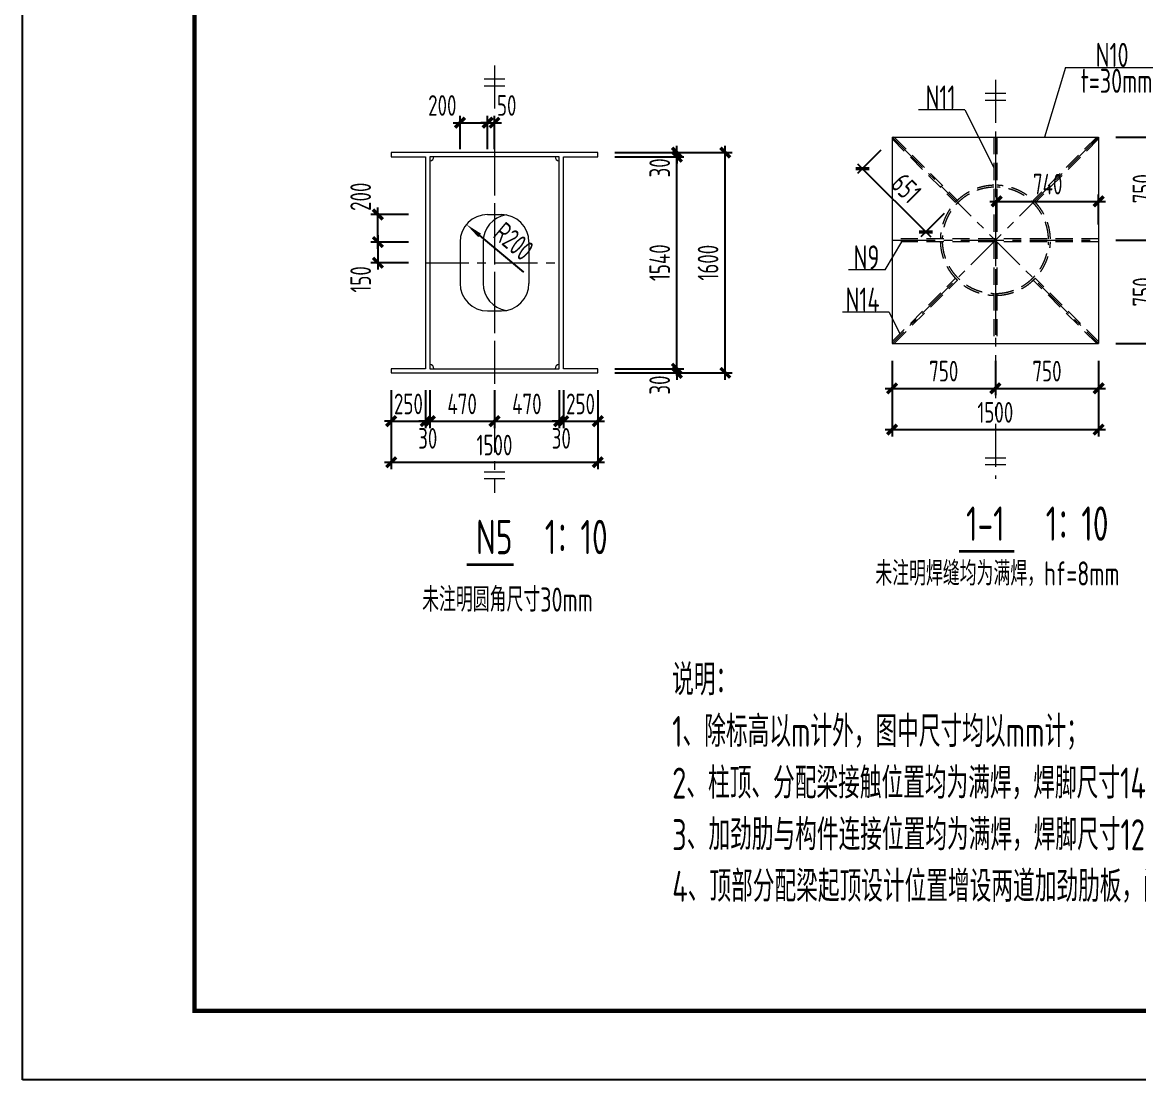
# Model space of a CAD drawing. Extents: x -2876908 to 633791, y -1383861 to 872234.
# Drawn here: x 160740 to 241817, y -847433 to -770633 of the extents above; entities that cross this region are included whole.
import ezdxf
from ezdxf.enums import TextEntityAlignment as Align

# ---------------------------------------------------------------- set-up
doc = ezdxf.new("R2010")
doc.units = 0
doc.header["$LTSCALE"] = 5
doc.header["$MEASUREMENT"] = 0
doc.linetypes.add('CENTER', pattern=[2, 1.25, -0.25, 0.25, -0.25])
doc.linetypes.add('DASHED', pattern=[0.75, 0.5, -0.25])
doc.layers.get('0').update_dxf_attribs({"linetype": 'CONTINUOUS', "lineweight": 25})
doc.layers.get('DEFPOINTS').update_dxf_attribs({"color": 35, "linetype": 'CONTINUOUS', "lineweight": 13})
for name, color, linetype, lineweight in [('1粗实线', 1, 'CONTINUOUS', 30), ('3中心线', 6, 'CENTER', 18), ('4虚线', 2, 'DASHED', 18), ('5标注', 3, 'CONTINUOUS', 15), ('6文本', 7, 'CONTINUOUS', 15), ('8轮廓线', 4, 'CONTINUOUS', 15), ('DIM', 3, 'CONTINUOUS', 0), ('HFZT', 5, 'CONTINUOUS', 15), ('THIN', 7, 'CONTINUOUS', 0)]:
    doc.layers.add(name, color=color, linetype=linetype, lineweight=lineweight)
doc.layers.add('M_Dim', color=3, linetype='CONTINUOUS')
doc.styles.add('TSSD_Dimension', font='tssdeng.shx', dxfattribs={"width": 0.7, "bigfont": 'hztxt.shx'})
doc.styles.add('TSSD_NORM', font='tssdeng.shx', dxfattribs={"width": 0.7, "bigfont": 'hztxt.shx'})
doc.dimstyles.new('TSAN_100_100', dxfattribs={"dimtxt": 300, "dimasz": 100, "dimexe": 100, "dimexo": 250, "dimgap": 100, "dimtad": 2, "dimzin": 0, "dimdsep": 46, "dimtxsty": 'TSSD_Dimension', "dimblk": 'CLOSEDBLANK', "dimblk1": 'CLOSEDBLANK', "dimblk2": 'CLOSEDBLANK', "dimcen": 0, "dimdle": 100, "dimclrt": 7, "dimadec": 0, "dimazin": 0, "dimtfac": 1, "dimtdec": 0, "dimtix": 1, "dimtmove": 2, "dimatfit": 3, "dimldrblk": 'CLOSEDBLANK', "dimfxl": 1, "dimtolj": 1, "dimtzin": 0, "dimarcsym": 0})
doc.dimstyles.new('TSSD_100_100', dxfattribs={"dimtxt": 300, "dimasz": 100, "dimexe": 100, "dimexo": 250, "dimgap": 100, "dimtad": 1, "dimdec": 0, "dimzin": 0, "dimdsep": 46, "dimtxsty": 'TSSD_Dimension', "dimblk": 'ARCHTICK', "dimblk1": 'ARCHTICK', "dimblk2": 'ARCHTICK', "dimcen": 0, "dimdle": 100, "dimclrt": 7, "dimadec": 0, "dimazin": 0, "dimtfac": 1, "dimtdec": 0, "dimtix": 1, "dimtmove": 2, "dimatfit": 3, "dimfxl": 1, "dimtolj": 1, "dimtzin": 0, "dimarcsym": 0})

# ---------------------------------------------------------------- blocks, each defined once
blk = doc.blocks.new('施工设计图框')
at = {"color": 7, "linetype": 'Continuous'}
blk.add_lwpolyline([(-395.5, -13.5), (-395.5, 283.5), (24.5, 283.5), (24.5, -13.5), (-395.5, -13.5)], dxfattribs=at)
at = {"layer": '1粗实线', "color": 7, "linetype": 'Continuous', "const_width": 0.6}
blk.add_lwpolyline([(-370.5, -3.5), (-370.5, 273.5), (14.5, 273.5), (14.5, -3.5), (-370.5, -3.5)], dxfattribs=at)
at = {"layer": 'HFZT', "color": 2, "style": 'TSSD_NORM', "width": 0.7}
for tag, height, p in [('比例尺', 2.5, (7.25, 17.5)), ('日期', 2.5, (7.25, 3.5)), ('图号', 2.5, (-20.49, 3.5)), ('图名', 4, (-76.24, 0.75))]:
    blk.add_attdef(tag, text='', height=height, dxfattribs=at).set_placement(p, align=Align.MIDDLE)
blk = doc.blocks.new('_ArchTick')
at = {"color": 0, "linetype": 'ByBlock', "const_width": 0.5}
blk.add_lwpolyline([(-0.71, -0.71), (0.71, 0.71)], dxfattribs=at)
blk = doc.blocks.new('*D1054')
at = {"layer": 'DEFPOINTS', "color": 0, "transparency": 16777216}
for p in [(223909, -793965), (231409, -793965), (231409, -797220)]:
    blk.add_point(p, dxfattribs=at)
at = {"layer": 'DIM', "color": 0, "lineweight": -2, "transparency": 16777216}
for p, q in [((223909, -795215), (223909, -797720)), ((231409, -795215), (231409, -797720)), ((223409, -797220), (231909, -797220))]:
    blk.add_line(p, q, dxfattribs=at)
at = {"layer": 'DIM', "color": 0, "lineweight": -2, "transparency": 16777216, "xscale": 500, "yscale": 500, "zscale": 500, "rotation": 180}
blk.add_blockref('_ArchTick', (223909, -797220), dxfattribs=at)
at = {"layer": 'DIM', "color": 0, "lineweight": -2, "transparency": 16777216, "xscale": 500, "yscale": 500, "zscale": 500}
blk.add_blockref('_ArchTick', (231409, -797220), dxfattribs=at)
at = {"layer": 'DIM', "color": 7, "transparency": 16777216, "insert": (227659, -795970), "char_height": 1500, "attachment_point": 5, "style": 'TSSD_Dimension'}
blk.add_mtext('\\A1;750', dxfattribs=at)
blk = doc.blocks.new('*D1055')
at = {"layer": 'DEFPOINTS', "color": 0, "transparency": 16777216}
for p in [(231409, -793965), (238909, -793965), (238909, -797220)]:
    blk.add_point(p, dxfattribs=at)
at = {"layer": 'DIM', "color": 0, "lineweight": -2, "transparency": 16777216}
for p, q in [((231409, -795215), (231409, -797720)), ((238909, -795215), (238909, -797720)), ((230909, -797220), (239409, -797220))]:
    blk.add_line(p, q, dxfattribs=at)
at = {"layer": 'DIM', "color": 0, "lineweight": -2, "transparency": 16777216, "xscale": 500, "yscale": 500, "zscale": 500, "rotation": 180}
blk.add_blockref('_ArchTick', (231409, -797220), dxfattribs=at)
at = {"layer": 'DIM', "color": 0, "lineweight": -2, "transparency": 16777216, "xscale": 500, "yscale": 500, "zscale": 500}
blk.add_blockref('_ArchTick', (238909, -797220), dxfattribs=at)
at = {"layer": 'DIM', "color": 7, "transparency": 16777216, "insert": (235159, -795970), "char_height": 1500, "attachment_point": 5, "style": 'TSSD_Dimension'}
blk.add_mtext('\\A1;750', dxfattribs=at)
blk = doc.blocks.new('*D1056')
at = {"layer": 'DEFPOINTS', "color": 0, "transparency": 16777216}
for p in [(223909, -793965), (238909, -793965), (238909, -800214)]:
    blk.add_point(p, dxfattribs=at)
at = {"layer": 'DIM', "color": 0, "lineweight": -2, "transparency": 16777216}
for p, q in [((223909, -795215), (223909, -800714)), ((238909, -795215), (238909, -800714)), ((223409, -800214), (239409, -800214))]:
    blk.add_line(p, q, dxfattribs=at)
at = {"layer": 'DIM', "color": 0, "lineweight": -2, "transparency": 16777216, "xscale": 500, "yscale": 500, "zscale": 500, "rotation": 180}
blk.add_blockref('_ArchTick', (223909, -800214), dxfattribs=at)
at = {"layer": 'DIM', "color": 0, "lineweight": -2, "transparency": 16777216, "xscale": 500, "yscale": 500, "zscale": 500}
blk.add_blockref('_ArchTick', (238909, -800214), dxfattribs=at)
at = {"layer": 'DIM', "color": 7, "transparency": 16777216, "insert": (231409, -798964), "char_height": 1500, "attachment_point": 5, "style": 'TSSD_Dimension'}
blk.add_mtext('\\A1;1500', dxfattribs=at)
blk = doc.blocks.new('*D1057')
at = {"layer": 'DEFPOINTS', "color": 0, "transparency": 16777216}
for p in [(238909, -786465), (243379, -786465), (238909, -793965)]:
    blk.add_point(p, dxfattribs=at)
at = {"layer": 'DIM', "color": 0, "lineweight": -2, "transparency": 16777216}
for p, q in [((243379, -794465), (243379, -785965)), ((240159, -786465), (243879, -786465)), ((240159, -793965), (243879, -793965))]:
    blk.add_line(p, q, dxfattribs=at)
at = {"layer": 'DIM', "color": 0, "lineweight": -2, "transparency": 16777216, "xscale": 500, "yscale": 500, "zscale": 500}
for p, rotation in [((243379, -786465), 90), ((243379, -793965), 270)]:
    blk.add_blockref('_ArchTick', p, dxfattribs=dict(at, rotation=rotation))
at = {"layer": 'DIM', "color": 7, "transparency": 16777216, "insert": (242129, -790215), "char_height": 1500, "attachment_point": 5, "rotation": 90, "style": 'TSSD_Dimension'}
blk.add_mtext('\\A1;750', dxfattribs=at)
blk = doc.blocks.new('*D1058')
at = {"layer": 'DEFPOINTS', "color": 0, "transparency": 16777216}
for p in [(238909, -778965), (243379, -778965), (238909, -786465)]:
    blk.add_point(p, dxfattribs=at)
at = {"layer": 'DIM', "color": 0, "lineweight": -2, "transparency": 16777216}
for p, q in [((240159, -778965), (243879, -778965)), ((243379, -786965), (243379, -778465)), ((240159, -786465), (243879, -786465))]:
    blk.add_line(p, q, dxfattribs=at)
at = {"layer": 'DIM', "color": 0, "lineweight": -2, "transparency": 16777216, "xscale": 500, "yscale": 500, "zscale": 500}
for p, rotation in [((243379, -778965), 90), ((243379, -786465), 270)]:
    blk.add_blockref('_ArchTick', p, dxfattribs=dict(at, rotation=rotation))
at = {"layer": 'DIM', "color": 7, "transparency": 16777216, "insert": (242129, -782715), "char_height": 1500, "attachment_point": 5, "rotation": 90, "style": 'TSSD_Dimension'}
blk.add_mtext('\\A1;750', dxfattribs=at)
blk = doc.blocks.new('*D1059')
at = {"layer": 'DEFPOINTS', "color": 0, "transparency": 16777216}
for p in [(238909, -778965), (247268, -778965), (238909, -793965)]:
    blk.add_point(p, dxfattribs=at)
at = {"layer": 'DIM', "color": 0, "lineweight": -2, "transparency": 16777216}
for p, q in [((240159, -778965), (247768, -778965)), ((247268, -794465), (247268, -778465)), ((240159, -793965), (247768, -793965))]:
    blk.add_line(p, q, dxfattribs=at)
at = {"layer": 'DIM', "color": 0, "lineweight": -2, "transparency": 16777216, "xscale": 500, "yscale": 500, "zscale": 500}
for p, rotation in [((247268, -778965), 90), ((247268, -793965), 270)]:
    blk.add_blockref('_ArchTick', p, dxfattribs=dict(at, rotation=rotation))
at = {"layer": 'DIM', "color": 7, "transparency": 16777216, "insert": (246018, -786465), "char_height": 1500, "attachment_point": 5, "rotation": 90, "style": 'TSSD_Dimension'}
blk.add_mtext('\\A1;1500', dxfattribs=at)
blk = doc.blocks.new('*D1060')
at = {"layer": 'DEFPOINTS', "color": 0, "transparency": 16777216}
for p in [(223980, -779036), (228581, -783637), (226360, -785858)]:
    blk.add_point(p, dxfattribs=at)
at = {"layer": 'DIM', "color": 0, "lineweight": -2, "transparency": 16777216}
for p, q in [((223096, -779920), (221405, -781611)), ((221405, -780904), (226713, -786212)), ((227697, -784521), (226006, -786212))]:
    blk.add_line(p, q, dxfattribs=at)
at = {"layer": 'DIM', "color": 0, "lineweight": -2, "transparency": 16777216, "xscale": 500, "yscale": 500, "zscale": 500}
for p, rotation in [((221759, -781257), 134.9999999999993), ((226360, -785858), 314.9999999999993)]:
    blk.add_blockref('_ArchTick', p, dxfattribs=dict(at, rotation=rotation))
at = {"layer": 'DIM', "color": 7, "transparency": 16777216, "insert": (224943, -782674), "char_height": 1500, "attachment_point": 5, "rotation": 315, "style": 'TSSD_Dimension'}
blk.add_mtext('\\A1;651', dxfattribs=at)
blk = doc.blocks.new('*D1080')
at = {"layer": 'DEFPOINTS', "color": 0, "transparency": 16777216}
for p in [(238909, -783636), (231509, -786565), (238909, -786565)]:
    blk.add_point(p, dxfattribs=at)
at = {"layer": 'DIM', "color": 0, "lineweight": -2, "transparency": 16777216}
for p, q in [((231509, -785315), (231509, -783136)), ((238909, -785315), (238909, -783136)), ((231009, -783636), (239409, -783636))]:
    blk.add_line(p, q, dxfattribs=at)
at = {"layer": 'DIM', "color": 0, "lineweight": -2, "transparency": 16777216, "xscale": 500, "yscale": 500, "zscale": 500, "rotation": 180}
blk.add_blockref('_ArchTick', (231509, -783636), dxfattribs=at)
at = {"layer": 'DIM', "color": 0, "lineweight": -2, "transparency": 16777216, "xscale": 500, "yscale": 500, "zscale": 500}
blk.add_blockref('_ArchTick', (238909, -783636), dxfattribs=at)
at = {"layer": 'DIM', "color": 7, "transparency": 16777216, "insert": (235209, -782386), "char_height": 1500, "attachment_point": 5, "style": 'TSSD_Dimension'}
blk.add_mtext('\\A1;740', dxfattribs=at)
blk = doc.blocks.new('*D1112')
at = {"layer": 'DEFPOINTS', "color": 0, "transparency": 16777216}
for p in [(186562, -784593), (190033, -784593), (190033, -786593)]:
    blk.add_point(p, dxfattribs=at)
at = {"layer": 'DIM', "color": 0, "lineweight": -2, "transparency": 16777216}
for p, q in [((188783, -784593), (186062, -784593)), ((186562, -787093), (186562, -784093)), ((188783, -786593), (186062, -786593))]:
    blk.add_line(p, q, dxfattribs=at)
at = {"layer": 'DIM', "color": 0, "lineweight": -2, "transparency": 16777216, "xscale": 500, "yscale": 500, "zscale": 500}
for p, rotation in [((186562, -784593), 90), ((186562, -786593), 270)]:
    blk.add_blockref('_ArchTick', p, dxfattribs=dict(at, rotation=rotation))
at = {"layer": 'DIM', "color": 7, "transparency": 16777216, "insert": (185312, -783303), "char_height": 1500, "attachment_point": 5, "rotation": 90, "style": 'TSSD_Dimension'}
blk.add_mtext('\\A1;200', dxfattribs=at)
blk = doc.blocks.new('*D1113')
at = {"layer": 'DEFPOINTS', "color": 0, "transparency": 16777216}
for p in [(190033, -786593), (186562, -788093), (190033, -788093)]:
    blk.add_point(p, dxfattribs=at)
at = {"layer": 'DIM', "color": 0, "lineweight": -2, "transparency": 16777216}
for p, q in [((186562, -786093), (186562, -788593)), ((188783, -786593), (186062, -786593)), ((188783, -788093), (186062, -788093))]:
    blk.add_line(p, q, dxfattribs=at)
at = {"layer": 'DIM', "color": 0, "lineweight": -2, "transparency": 16777216, "xscale": 500, "yscale": 500, "zscale": 500}
for p, rotation in [((186562, -786593), 90), ((186562, -788093), 270)]:
    blk.add_blockref('_ArchTick', p, dxfattribs=dict(at, rotation=rotation))
at = {"layer": 'DIM', "color": 7, "transparency": 16777216, "insert": (185312, -789303), "char_height": 1500, "attachment_point": 5, "rotation": 90, "style": 'TSSD_Dimension'}
blk.add_mtext('\\A1;150', dxfattribs=at)
blk = doc.blocks.new('*D1114')
at = {"layer": 'DEFPOINTS', "color": 0, "transparency": 16777216}
for p in [(194533, -777922), (192533, -781093), (194533, -781093)]:
    blk.add_point(p, dxfattribs=at)
at = {"layer": 'DIM', "color": 0, "lineweight": -2, "transparency": 16777216}
for p, q in [((192533, -779843), (192533, -777422)), ((194533, -779843), (194533, -777422)), ((192033, -777922), (195033, -777922))]:
    blk.add_line(p, q, dxfattribs=at)
at = {"layer": 'DIM', "color": 0, "lineweight": -2, "transparency": 16777216, "xscale": 500, "yscale": 500, "zscale": 500, "rotation": 180}
blk.add_blockref('_ArchTick', (192533, -777922), dxfattribs=at)
at = {"layer": 'DIM', "color": 0, "lineweight": -2, "transparency": 16777216, "xscale": 500, "yscale": 500, "zscale": 500}
blk.add_blockref('_ArchTick', (194533, -777922), dxfattribs=at)
at = {"layer": 'DIM', "color": 7, "transparency": 16777216, "insert": (191243, -776672), "char_height": 1500, "attachment_point": 5, "style": 'TSSD_Dimension'}
blk.add_mtext('\\A1;200', dxfattribs=at)
blk = doc.blocks.new('*D1115')
at = {"layer": 'DEFPOINTS', "color": 0, "transparency": 16777216}
for p in [(195033, -777922), (194533, -781093), (195033, -781093)]:
    blk.add_point(p, dxfattribs=at)
at = {"layer": 'DIM', "color": 0, "lineweight": -2, "transparency": 16777216}
for p, q in [((194533, -779843), (194533, -777422)), ((195033, -779843), (195033, -777422)), ((194533, -777922), (194033, -777922)), ((194533, -777922), (195033, -777922)), ((195033, -777922), (195533, -777922))]:
    blk.add_line(p, q, dxfattribs=at)
at = {"layer": 'DIM', "color": 0, "lineweight": -2, "transparency": 16777216, "xscale": 500, "yscale": 500, "zscale": 500}
blk.add_blockref('_ArchTick', (194533, -777922), dxfattribs=at)
at = {"layer": 'DIM', "color": 0, "lineweight": -2, "transparency": 16777216, "xscale": 500, "yscale": 500, "zscale": 500, "rotation": 180}
blk.add_blockref('_ArchTick', (195033, -777922), dxfattribs=at)
at = {"layer": 'DIM', "color": 7, "transparency": 16777216, "insert": (195919, -776672), "char_height": 1500, "attachment_point": 5, "style": 'TSSD_Dimension'}
blk.add_mtext('\\A1;50', dxfattribs=at)
blk = doc.blocks.new('_ClosedBlank')
at = {"color": 0}
blk.add_lwpolyline([(0, 0, 0, 0.658, 0), (-2.5, 0, 0.658, 0.658, 0)], format="xyseb", dxfattribs=at)
blk = doc.blocks.new('*D1116')
at = {"layer": 'DEFPOINTS', "color": 0, "transparency": 16777216}
for p in [(192996, -785314), (194533, -786593)]:
    blk.add_point(p, dxfattribs=at)
at = {"layer": 'DIM', "color": 0, "lineweight": -2, "transparency": 16777216}
blk.add_line((197171, -788789), (193380, -785634), dxfattribs=at)
at = {"layer": 'DIM', "color": 0, "lineweight": -2, "transparency": 16777216, "xscale": 500, "yscale": 500, "zscale": 500, "rotation": 140.2271667922696}
blk.add_blockref('_ClosedBlank', (192996, -785314), dxfattribs=at)
at = {"layer": 'DIM', "color": 7, "transparency": 16777216, "insert": (196423, -786540), "char_height": 1500, "attachment_point": 5, "rotation": 320.22717, "style": 'TSSD_Dimension'}
blk.add_mtext('\\A1;R200', dxfattribs=at)
blk = doc.blocks.new('*D1118')
at = {"layer": 'DEFPOINTS', "color": 0, "transparency": 16777216}
for p in [(187533, -796093), (190033, -796093), (190033, -799601)]:
    blk.add_point(p, dxfattribs=at)
at = {"layer": 'DIM', "color": 0, "lineweight": -2, "transparency": 16777216}
for p, q in [((187533, -797343), (187533, -800101)), ((190033, -797343), (190033, -800101)), ((187533, -799601), (187033, -799601)), ((187533, -799601), (190033, -799601)), ((190033, -799601), (190533, -799601))]:
    blk.add_line(p, q, dxfattribs=at)
at = {"layer": 'DIM', "color": 0, "lineweight": -2, "transparency": 16777216, "xscale": 500, "yscale": 500, "zscale": 500}
blk.add_blockref('_ArchTick', (187533, -799601), dxfattribs=at)
at = {"layer": 'DIM', "color": 0, "lineweight": -2, "transparency": 16777216, "xscale": 500, "yscale": 500, "zscale": 500, "rotation": 180}
blk.add_blockref('_ArchTick', (190033, -799601), dxfattribs=at)
at = {"layer": 'DIM', "color": 7, "transparency": 16777216, "insert": (188783, -798351), "char_height": 1500, "attachment_point": 5, "style": 'TSSD_Dimension'}
blk.add_mtext('\\A1;250', dxfattribs=at)
blk = doc.blocks.new('*D1119')
at = {"layer": 'DEFPOINTS', "color": 0, "transparency": 16777216}
for p in [(190033, -796093), (190333, -796093), (190333, -799601)]:
    blk.add_point(p, dxfattribs=at)
at = {"layer": 'DIM', "color": 0, "lineweight": -2, "transparency": 16777216}
for p, q in [((190033, -797343), (190033, -800101)), ((190333, -797343), (190333, -800101)), ((190033, -799601), (189533, -799601)), ((190033, -799601), (190333, -799601)), ((190333, -799601), (190833, -799601))]:
    blk.add_line(p, q, dxfattribs=at)
at = {"layer": 'DIM', "color": 0, "lineweight": -2, "transparency": 16777216, "xscale": 500, "yscale": 500, "zscale": 500}
blk.add_blockref('_ArchTick', (190033, -799601), dxfattribs=at)
at = {"layer": 'DIM', "color": 0, "lineweight": -2, "transparency": 16777216, "xscale": 500, "yscale": 500, "zscale": 500, "rotation": 180}
blk.add_blockref('_ArchTick', (190333, -799601), dxfattribs=at)
at = {"layer": 'DIM', "color": 7, "transparency": 16777216, "insert": (190183, -800851), "char_height": 1500, "attachment_point": 5, "style": 'TSSD_Dimension'}
blk.add_mtext('\\A1;30', dxfattribs=at)
blk = doc.blocks.new('*D1120')
at = {"layer": 'DEFPOINTS', "color": 0, "transparency": 16777216}
for p in [(190333, -796093), (195033, -796093), (195033, -799601)]:
    blk.add_point(p, dxfattribs=at)
at = {"layer": 'DIM', "color": 0, "lineweight": -2, "transparency": 16777216}
for p, q in [((190333, -797343), (190333, -800101)), ((195033, -797343), (195033, -800101)), ((189833, -799601), (195533, -799601))]:
    blk.add_line(p, q, dxfattribs=at)
at = {"layer": 'DIM', "color": 0, "lineweight": -2, "transparency": 16777216, "xscale": 500, "yscale": 500, "zscale": 500, "rotation": 180}
blk.add_blockref('_ArchTick', (190333, -799601), dxfattribs=at)
at = {"layer": 'DIM', "color": 0, "lineweight": -2, "transparency": 16777216, "xscale": 500, "yscale": 500, "zscale": 500}
blk.add_blockref('_ArchTick', (195033, -799601), dxfattribs=at)
at = {"layer": 'DIM', "color": 7, "transparency": 16777216, "insert": (192683, -798351), "char_height": 1500, "attachment_point": 5, "style": 'TSSD_Dimension'}
blk.add_mtext('\\A1;470', dxfattribs=at)
blk = doc.blocks.new('*D1121')
at = {"layer": 'DEFPOINTS', "color": 0, "transparency": 16777216}
for p in [(199733, -796093), (200033, -796093), (200033, -799601)]:
    blk.add_point(p, dxfattribs=at)
at = {"layer": 'DIM', "color": 0, "lineweight": -2, "transparency": 16777216}
for p, q in [((199733, -797343), (199733, -800101)), ((200033, -797343), (200033, -800101)), ((199733, -799601), (199233, -799601)), ((199733, -799601), (200033, -799601)), ((200033, -799601), (200533, -799601))]:
    blk.add_line(p, q, dxfattribs=at)
at = {"layer": 'DIM', "color": 0, "lineweight": -2, "transparency": 16777216, "xscale": 500, "yscale": 500, "zscale": 500}
blk.add_blockref('_ArchTick', (199733, -799601), dxfattribs=at)
at = {"layer": 'DIM', "color": 0, "lineweight": -2, "transparency": 16777216, "xscale": 500, "yscale": 500, "zscale": 500, "rotation": 180}
blk.add_blockref('_ArchTick', (200033, -799601), dxfattribs=at)
at = {"layer": 'DIM', "color": 7, "transparency": 16777216, "insert": (199883, -800851), "char_height": 1500, "attachment_point": 5, "style": 'TSSD_Dimension'}
blk.add_mtext('\\A1;30', dxfattribs=at)
blk = doc.blocks.new('*D1122')
at = {"layer": 'DEFPOINTS', "color": 0, "transparency": 16777216}
for p in [(200033, -796093), (202533, -796093), (202533, -799601)]:
    blk.add_point(p, dxfattribs=at)
at = {"layer": 'DIM', "color": 0, "lineweight": -2, "transparency": 16777216}
for p, q in [((200033, -797343), (200033, -800101)), ((202533, -797343), (202533, -800101)), ((200033, -799601), (199533, -799601)), ((200033, -799601), (202533, -799601)), ((202533, -799601), (203033, -799601))]:
    blk.add_line(p, q, dxfattribs=at)
at = {"layer": 'DIM', "color": 0, "lineweight": -2, "transparency": 16777216, "xscale": 500, "yscale": 500, "zscale": 500}
blk.add_blockref('_ArchTick', (200033, -799601), dxfattribs=at)
at = {"layer": 'DIM', "color": 0, "lineweight": -2, "transparency": 16777216, "xscale": 500, "yscale": 500, "zscale": 500, "rotation": 180}
blk.add_blockref('_ArchTick', (202533, -799601), dxfattribs=at)
at = {"layer": 'DIM', "color": 7, "transparency": 16777216, "insert": (201283, -798351), "char_height": 1500, "attachment_point": 5, "style": 'TSSD_Dimension'}
blk.add_mtext('\\A1;250', dxfattribs=at)
blk = doc.blocks.new('*D1123')
at = {"layer": 'DEFPOINTS', "color": 0, "transparency": 16777216}
for p in [(187533, -796093), (202533, -796093), (202533, -802589)]:
    blk.add_point(p, dxfattribs=at)
at = {"layer": 'DIM', "color": 0, "lineweight": -2, "transparency": 16777216}
for p, q in [((187533, -797343), (187533, -803089)), ((202533, -797343), (202533, -803089)), ((187033, -802589), (203033, -802589))]:
    blk.add_line(p, q, dxfattribs=at)
at = {"layer": 'DIM', "color": 0, "lineweight": -2, "transparency": 16777216, "xscale": 500, "yscale": 500, "zscale": 500, "rotation": 180}
blk.add_blockref('_ArchTick', (187533, -802589), dxfattribs=at)
at = {"layer": 'DIM', "color": 0, "lineweight": -2, "transparency": 16777216, "xscale": 500, "yscale": 500, "zscale": 500}
blk.add_blockref('_ArchTick', (202533, -802589), dxfattribs=at)
at = {"layer": 'DIM', "color": 7, "transparency": 16777216, "insert": (195033, -801339), "char_height": 1500, "attachment_point": 5, "style": 'TSSD_Dimension'}
blk.add_mtext('\\A1;1500', dxfattribs=at)
blk = doc.blocks.new('*D1124')
at = {"layer": 'DEFPOINTS', "color": 0, "transparency": 16777216}
for p in [(202533, -795793), (202533, -796093), (208281, -795793)]:
    blk.add_point(p, dxfattribs=at)
at = {"layer": 'DIM', "color": 0, "lineweight": -2, "transparency": 16777216}
for p, q in [((208281, -795793), (208281, -795293)), ((203783, -795793), (208781, -795793)), ((203783, -796093), (208781, -796093)), ((208281, -796093), (208281, -795793)), ((208281, -796093), (208281, -796593))]:
    blk.add_line(p, q, dxfattribs=at)
at = {"layer": 'DIM', "color": 0, "lineweight": -2, "transparency": 16777216, "xscale": 500, "yscale": 500, "zscale": 500}
for p, rotation in [((208281, -795793), 270), ((208281, -796093), 90)]:
    blk.add_blockref('_ArchTick', p, dxfattribs=dict(at, rotation=rotation))
at = {"layer": 'DIM', "color": 7, "transparency": 16777216, "insert": (207031, -796980), "char_height": 1500, "attachment_point": 5, "rotation": 90, "style": 'TSSD_Dimension'}
blk.add_mtext('\\A1;30', dxfattribs=at)
blk = doc.blocks.new('*D1125')
at = {"layer": 'DEFPOINTS', "color": 0, "transparency": 16777216}
for p in [(202533, -780393), (208281, -780393), (202533, -795793)]:
    blk.add_point(p, dxfattribs=at)
at = {"layer": 'DIM', "color": 0, "lineweight": -2, "transparency": 16777216}
for p, q in [((208281, -796293), (208281, -779893)), ((203783, -780393), (208781, -780393)), ((203783, -795793), (208781, -795793))]:
    blk.add_line(p, q, dxfattribs=at)
at = {"layer": 'DIM', "color": 0, "lineweight": -2, "transparency": 16777216, "xscale": 500, "yscale": 500, "zscale": 500}
for p, rotation in [((208281, -780393), 90), ((208281, -795793), 270)]:
    blk.add_blockref('_ArchTick', p, dxfattribs=dict(at, rotation=rotation))
at = {"layer": 'DIM', "color": 7, "transparency": 16777216, "insert": (207031, -788093), "char_height": 1500, "attachment_point": 5, "rotation": 90, "style": 'TSSD_Dimension'}
blk.add_mtext('\\A1;1540', dxfattribs=at)
blk = doc.blocks.new('*D1126')
at = {"layer": 'DEFPOINTS', "color": 0, "transparency": 16777216}
for p in [(202533, -780093), (202533, -780393), (208281, -780093)]:
    blk.add_point(p, dxfattribs=at)
at = {"layer": 'DIM', "color": 0, "lineweight": -2, "transparency": 16777216}
for p, q in [((208281, -780093), (208281, -779593)), ((203783, -780093), (208781, -780093)), ((203783, -780393), (208781, -780393)), ((208281, -780393), (208281, -780093)), ((208281, -780393), (208281, -780893))]:
    blk.add_line(p, q, dxfattribs=at)
at = {"layer": 'DIM', "color": 0, "lineweight": -2, "transparency": 16777216, "xscale": 500, "yscale": 500, "zscale": 500}
for p, rotation in [((208281, -780093), 270), ((208281, -780393), 90)]:
    blk.add_blockref('_ArchTick', p, dxfattribs=dict(at, rotation=rotation))
at = {"layer": 'DIM', "color": 7, "transparency": 16777216, "insert": (207031, -781207), "char_height": 1500, "attachment_point": 5, "rotation": 90, "style": 'TSSD_Dimension'}
blk.add_mtext('\\A1;30', dxfattribs=at)
blk = doc.blocks.new('*D1127')
at = {"layer": 'DEFPOINTS', "color": 0, "transparency": 16777216}
for p in [(202533, -780093), (211795, -780093), (202533, -796093)]:
    blk.add_point(p, dxfattribs=at)
at = {"layer": 'DIM', "color": 0, "lineweight": -2, "transparency": 16777216}
for p, q in [((211795, -796593), (211795, -779593)), ((203783, -780093), (212295, -780093)), ((203783, -796093), (212295, -796093))]:
    blk.add_line(p, q, dxfattribs=at)
at = {"layer": 'DIM', "color": 0, "lineweight": -2, "transparency": 16777216, "xscale": 500, "yscale": 500, "zscale": 500}
for p, rotation in [((211795, -780093), 90), ((211795, -796093), 270)]:
    blk.add_blockref('_ArchTick', p, dxfattribs=dict(at, rotation=rotation))
at = {"layer": 'DIM', "color": 7, "transparency": 16777216, "insert": (210545, -788093), "char_height": 1500, "attachment_point": 5, "rotation": 90, "style": 'TSSD_Dimension'}
blk.add_mtext('\\A1;1600', dxfattribs=at)
blk = doc.blocks.new('*D1117')
at = {"layer": 'DEFPOINTS', "color": 0, "transparency": 16777216}
for p in [(195033, -796093), (199733, -796093), (199733, -799601)]:
    blk.add_point(p, dxfattribs=at)
at = {"layer": 'DIM', "color": 0, "lineweight": -2, "transparency": 16777216}
for p, q in [((195033, -797343), (195033, -800101)), ((199733, -797343), (199733, -800101)), ((194533, -799601), (200233, -799601))]:
    blk.add_line(p, q, dxfattribs=at)
at = {"layer": 'DIM', "color": 0, "lineweight": -2, "transparency": 16777216, "xscale": 500, "yscale": 500, "zscale": 500, "rotation": 180}
blk.add_blockref('_ArchTick', (195033, -799601), dxfattribs=at)
at = {"layer": 'DIM', "color": 0, "lineweight": -2, "transparency": 16777216, "xscale": 500, "yscale": 500, "zscale": 500}
blk.add_blockref('_ArchTick', (199733, -799601), dxfattribs=at)
at = {"layer": 'DIM', "color": 7, "transparency": 16777216, "insert": (197383, -798351), "char_height": 1500, "attachment_point": 5, "style": 'TSSD_Dimension'}
blk.add_mtext('\\A1;470', dxfattribs=at)

msp = doc.modelspace()

# ---------------------------------------------------------------- linework, layer by layer
at = {"layer": '3中心线', "ltscale": 500}
for p, q in [((195032.887, -773761.755), (195032.887, -804801.347)), ((231409.306, -774804.869), (231409.306, -803781.084)), ((223909.306, -778965.384), (238909.306, -793965.384)), ((238909.306, -778965.384), (223909.306, -793965.384)), ((231409.306, -778965.384), (231409.306, -793965.384)), ((195032.887, -780093.279), (195032.887, -796093.279)), ((223909.306, -786465.384), (238909.306, -786465.384)), ((190032.887, -788093.279), (200032.887, -788093.279)), ((190032.887, -788093.279), (200032.887, -788093.279))]:
    msp.add_line(p, q, dxfattribs=at)
at = {"layer": '4虚线', "ltscale": 500}
for p, q in [((223909.306, -779106.805), (228511.052, -783708.552)), ((224050.727, -778965.384), (228652.474, -783567.13)), ((231309.306, -778965.384), (231309.306, -786365.384)), ((231509.306, -778965.384), (231509.306, -786365.384)), ((238767.885, -778965.384), (234166.138, -783567.13)), ((238909.306, -779106.805), (234307.56, -783708.552)), ((238909.306, -786365.384), (223909.306, -786365.384)), ((238909.306, -786565.384), (223909.306, -786565.384)), ((231309.306, -786565.384), (231309.306, -793965.384)), ((231509.306, -786565.384), (231509.306, -793965.384)), ((223909.306, -793823.963), (228511.052, -789222.216)), ((224050.727, -793965.384), (228652.474, -789363.638)), ((238767.885, -793965.384), (234166.138, -789363.638)), ((238909.306, -793823.963), (234307.56, -789222.216))]:
    msp.add_line(p, q, dxfattribs=at)
for radius, start, end in [(4000, 91.43254374, 178.56745626), (3860, 91.48451271, 178.51548729), (4000, 1.43254374, 88.56745626), (3860, 1.48451271, 88.51548729), (4000, 181.43254374, 268.56745626), (3860, 181.48451271, 268.51548729), (4000, 271.43254374, 358.56745626), (3860, 271.48451271, 358.51548729)]:
    msp.add_arc((231409.306, -786465.384), radius, start, end, dxfattribs=at)
at = {"layer": '5标注'}
for p, q in [((236491.451, -773906.224), (234973.238, -778965.384)), ((236491.451, -773906.224), (243202.481, -773906.224)), ((229202.275, -776998.59), (225814.934, -776998.59)), ((229202.275, -776998.59), (231309.306, -781166.997)), ((224050.727, -778965.384), (223909.306, -779106.805)), ((223415.644, -788615.077), (224624.353, -786565.384)), ((223415.644, -788615.077), (220744.399, -788615.077)), ((223685.032, -791680.444), (220297.69, -791680.444)), ((223685.032, -791680.444), (224480.038, -793253.23))]:
    msp.add_line(p, q, dxfattribs=at)
at = {"layer": '8轮廓线'}
for p, q in [((223909.306, -778965.384), (238909.306, -778965.384)), ((223909.306, -778965.384), (223909.306, -793965.384)), ((238909.306, -778965.384), (238909.306, -793965.384)), ((194532.887, -784593.279), (195532.887, -784593.279)), ((192532.887, -786593.279), (192532.887, -789593.279)), ((194209.992, -786593.279), (194209.992, -789593.279)), ((197532.887, -786593.279), (197532.887, -789593.279)), ((194532.887, -791593.279), (195532.887, -791593.279)), ((223909.306, -793965.384), (238909.306, -793965.384))]:
    msp.add_line(p, q, dxfattribs=at)
for points in [[(187532.887, -796093.279), (202532.887, -796093.279), (202532.887, -795793.279), (200032.887, -795793.279), (200032.887, -780393.279), (202532.887, -780393.279), (202532.887, -780093.279), (187532.887, -780093.279), (187532.887, -780393.279), (190032.887, -780393.279), (190032.887, -795793.279), (187532.887, -795793.279)], [(190332.887, -795793.279), (199732.887, -795793.279), (199732.887, -780393.279), (190332.887, -780393.279)]]:
    msp.add_lwpolyline(points, close=True, dxfattribs=at)
for centre, radius, start, end in [((190332.887, -780393.279), 300, 270, 0), ((199732.887, -780393.279), 300, 180, 270), ((194532.887, -786593.279), 2000, 90, 180), ((196209.992, -786593.279), 2000, 99.74573428, 180), ((195532.887, -786593.279), 2000, 0, 90), ((194532.887, -789593.279), 2000, 180, 270), ((196209.992, -789593.279), 2000, 180, 260.25426572), ((195532.887, -789593.279), 2000, 270, 0), ((190332.887, -795793.279), 300, 0, 90), ((199732.887, -795793.279), 300, 90, 180)]:
    msp.add_arc(centre, radius, start, end, dxfattribs=at)
at = {"layer": 'M_Dim'}
for points in [[(228768.696, -809048.934, 200, 200, 0), (232790.595, -809048.934, 200, 200, 0)], [(193003.218, -810019.038, 200, 200, 0), (196414.176, -810019.038, 200, 200, 0)]]:
    msp.add_lwpolyline(points, format="xyseb", dxfattribs=at)
at = {"layer": 'THIN'}
for p, q in [((195782.887, -774761.755), (194282.887, -774761.755)), ((195782.887, -775261.755), (194282.887, -775261.755)), ((232159.306, -775804.869), (230659.306, -775804.869)), ((232159.306, -776304.869), (230659.306, -776304.869)), ((232159.306, -802281.084), (230659.306, -802281.084)), ((195782.887, -803301.347), (194282.887, -803301.347)), ((232159.306, -802781.084), (230659.306, -802781.084)), ((195782.887, -803801.347), (194282.887, -803801.347))]:
    msp.add_line(p, q, dxfattribs=at)

# ---------------------------------------------------------------- block references
at = {"xscale": 500, "yscale": 500, "zscale": 500}
msp.add_blockref('施工设计图框', (358492.46, -840682.579), dxfattribs=at)

# ---------------------------------------------------------------- texts
at = {"layer": '5标注', "color": 7, "style": 'TSSD_NORM', "width": 0.7}
for s, p in [('t=30mm', (240211.176, -774876.753)), ('未注明焊缝均为满焊，hf=8mm', (231562.361, -810597.051)), ('未注明圆角尺寸30mm', (195975.487, -812472.632))]:
    msp.add_text(s, height=1750, dxfattribs=at).set_placement(p, align=Align.MIDDLE)
at = {"layer": '5标注', "color": 7, "char_height": 1750, "style": 'TSSD_NORM'}
for s, insert, attachment_point in [('N10', (238695.738, -773873.724), 7), ('N11', (228514.034, -776966.09), 9), ('N9', (222979.841, -788582.577), 9), ('N14', (222996.791, -791647.944), 9)]:
    msp.add_mtext(s, dxfattribs=dict(at, insert=insert, attachment_point=attachment_point))
at = {"layer": '6文本', "style": 'TSSD_NORM', "width": 0.7}
for s, p in [('1-1', (230682.775, -807045.729)), ('1：10', (237346.467, -807045.729)), ('N5', (195013.654, -808015.832)), ('1：10', (200970.048, -808015.832))]:
    msp.add_text(s, height=2500, dxfattribs=at).set_placement(p, align=Align.MIDDLE)
at = {"layer": '6文本', "insert": (207937.605, -817261.525), "char_height": 2250, "width": 195290.43481, "attachment_point": 1, "style": 'TSSD_NORM'}
msp.add_mtext('说明：\\P1、除标高以m计外，图中尺寸均以mm计；\\P2、柱顶、分配梁接触位置均为满焊，焊脚尺寸14mm；\\P3、加劲肋与构件连接位置均为满焊，焊脚尺寸12mm；\\P{\\C1;4、顶部分配梁起顶设计位置增设两道加劲肋板，间距300mm。}', dxfattribs=at)

# ---------------------------------------------------------------- dimensions: what is measured, and where the dimension line sits
at = {"layer": 'DIM'}
for base, p1, p2, picture, middle in [((194532.886, -777922.27), (192532.887, -781093.279), (194532.886, -781093.279), '*D1114', (191242.502, -776672.27)), ((195032.887, -777922.27), (194532.886, -781093.279), (195032.887, -781093.279), '*D1115', (195919.425, -776672.27)), ((190332.887, -799601.007), (190032.887, -796093.279), (190332.887, -796093.279), '*D1119', (190182.887, -800851.007)), ((200032.887, -799601.007), (199732.887, -796093.279), (200032.887, -796093.279), '*D1121', (199882.887, -800851.007))]:
    dim = msp.add_linear_dim(base=base, p1=p1, p2=p2, dimstyle='TSSD_100_100', override={"dimtxt": 1500, "dimasz": 500, "dimexe": 500, "dimexo": 1250, "dimgap": 500, "dimlfac": 0.1, "dimdle": 500}, dxfattribs=at)
    dim.commit()
    dim.dimension.update_dxf_attribs({"geometry": picture, "text_midpoint": middle, "dimtype": 160})
dim = msp.add_aligned_dim(p1=(223980.017, -779036.095), p2=(228580.879, -783636.957), distance=-3141.235, dimstyle='TSSD_100_100', override={"dimtxt": 1500, "dimasz": 500, "dimexe": 500, "dimexo": 1250, "dimgap": 500, "dimlfac": 0.1, "dimdle": 500}, dxfattribs=at)
dim.commit()
dim.dimension.update_dxf_attribs({"geometry": '*D1060', "text_midpoint": (224943.143, -782673.831)})
for base, p1, p2, picture, middle in [((243378.524, -778965.384), (238909.306, -786465.384), (238909.306, -778965.384), '*D1058', (242128.524, -782715.384)), ((247268.38, -778965.384), (238909.306, -793965.384), (238909.306, -778965.384), '*D1059', (246018.38, -786465.384)), ((211795.27, -780093.279), (202532.887, -796093.279), (202532.887, -780093.279), '*D1127', (210545.27, -788093.279)), ((208280.557, -780393.279), (202532.887, -795793.279), (202532.887, -780393.279), '*D1125', (207030.557, -788093.279)), ((243378.524, -786465.384), (238909.306, -793965.384), (238909.306, -786465.384), '*D1057', (242128.524, -790215.384))]:
    dim = msp.add_linear_dim(base=base, p1=p1, p2=p2, angle=90, dimstyle='TSSD_100_100', override={"dimtxt": 1500, "dimasz": 500, "dimexe": 500, "dimexo": 1250, "dimgap": 500, "dimlfac": 0.1, "dimdle": 500}, dxfattribs=at)
    dim.commit()
    dim.dimension.update_dxf_attribs({"geometry": picture, "text_midpoint": middle})
for base, p1, p2, picture, middle in [((208280.557, -780093.279), (202532.887, -780393.279), (202532.887, -780093.279), '*D1126', (207030.557, -781206.74)), ((186562.105, -784593.279), (190032.887, -786593.279), (190032.887, -784593.279), '*D1112', (185312.105, -783302.894)), ((186562.105, -788093.279), (190032.887, -786593.279), (190032.887, -788093.279), '*D1113', (185312.105, -789302.894)), ((208280.557, -795793.279), (202532.887, -796093.279), (202532.887, -795793.279), '*D1124', (207030.557, -796979.817))]:
    dim = msp.add_linear_dim(base=base, p1=p1, p2=p2, angle=90, dimstyle='TSSD_100_100', override={"dimtxt": 1500, "dimasz": 500, "dimexe": 500, "dimexo": 1250, "dimgap": 500, "dimlfac": 0.1, "dimdle": 500}, dxfattribs=at)
    dim.commit()
    dim.dimension.update_dxf_attribs({"geometry": picture, "text_midpoint": middle, "dimtype": 160})
for base, p1, p2, picture, middle in [((238909.306, -783636.183), (231509.306, -786565.384), (238909.306, -786565.384), '*D1080', (235209.306, -782386.183)), ((231409.306, -797219.857), (223909.306, -793965.384), (231409.306, -793965.384), '*D1054', (227659.306, -795969.857)), ((238909.306, -800213.855), (223909.306, -793965.384), (238909.306, -793965.384), '*D1056', (231409.306, -798963.855)), ((238909.306, -797219.857), (231409.306, -793965.384), (238909.306, -793965.384), '*D1055', (235159.306, -795969.857)), ((190032.887, -799601.007), (187532.887, -796093.279), (190032.887, -796093.279), '*D1118', (188782.887, -798351.007)), ((202532.887, -802589.205), (187532.887, -796093.279), (202532.887, -796093.279), '*D1123', (195032.887, -801339.205)), ((195032.887, -799601.007), (190332.887, -796093.279), (195032.887, -796093.279), '*D1120', (192682.887, -798351.007)), ((199732.887, -799601.007), (195032.887, -796093.279), (199732.887, -796093.279), '*D1117', (197382.887, -798351.007)), ((202532.887, -799601.007), (200032.887, -796093.279), (202532.887, -796093.279), '*D1122', (201282.887, -798351.007))]:
    dim = msp.add_linear_dim(base=base, p1=p1, p2=p2, dimstyle='TSSD_100_100', override={"dimtxt": 1500, "dimasz": 500, "dimexe": 500, "dimexo": 1250, "dimgap": 500, "dimlfac": 0.1, "dimdle": 500}, dxfattribs=at)
    dim.commit()
    dim.dimension.update_dxf_attribs({"geometry": picture, "text_midpoint": middle})
dim = msp.add_radius_dim(center=(194532.887, -786593.279), mpoint=(192995.713, -785313.788), dimstyle='TSAN_100_100', override={"dimtxt": 1500, "dimasz": 500, "dimexe": 500, "dimexo": 1250, "dimgap": 500, "dimdec": 0, "dimlfac": 0.1, "dimtix": 0, "dimtofl": 0, "dimtmove": 0}, dxfattribs=at)
dim.commit()
dim.dimension.update_dxf_attribs({"geometry": '*D1116', "text_midpoint": (195622.95, -787500.61), "dimtype": 164})

doc.saveas('drawing.dxf')
